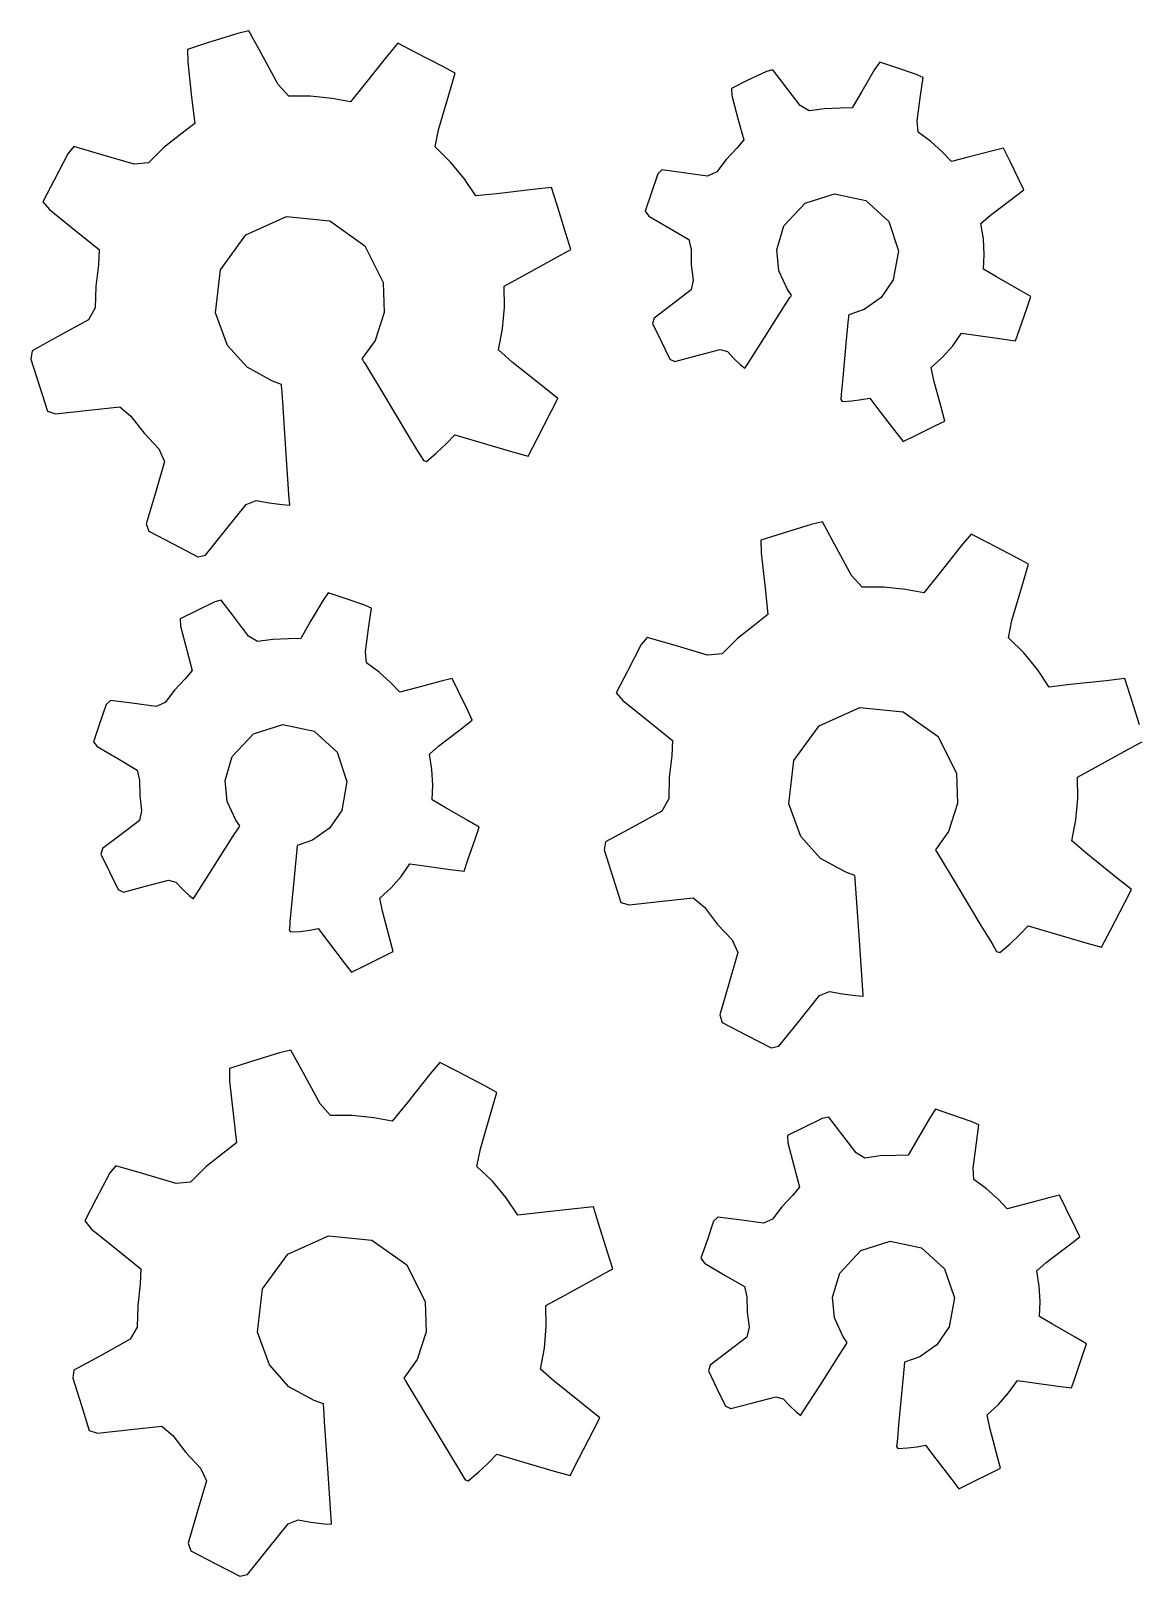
# Model space of a CAD drawing. Header units: metres. Extents: x 1466 to 1806, y 1326 to 1675.
# Drawn here: x 1638.5 to 1722, y 1326.3 to 1443.4 of the extents above; entities that cross this region are included whole.
import ezdxf

# ---------------------------------------------------------------- set-up
doc = ezdxf.new("R2010")
doc.units = ezdxf.units.M

msp = doc.modelspace()

# ---------------------------------------------------------------- linework, layer by layer
at = {"layer": 'COMPONENT0'}
for p, q in [((1654.18, 1443.21), (1651.98, 1442.52)), ((1655.03, 1443.41), (1654.18, 1443.21)), ((1655.95, 1441.72), (1655.03, 1443.41)), ((1651.98, 1442.52), (1650.37, 1442.01)), ((1650.37, 1442.01), (1650.4, 1441.06)), ((1657.25, 1439.35), (1655.95, 1441.72)), ((1666.32, 1442.48), (1665.57, 1441.58)), ((1667.66, 1441.78), (1666.32, 1442.48)), ((1669.73, 1440.7), (1667.66, 1441.78)), ((1650.4, 1441.06), (1650.69, 1438.39)), ((1665.57, 1441.58), (1663.86, 1439.45)), ((1670.66, 1440.2), (1669.73, 1440.7)), ((1702.84, 1441.05), (1702.45, 1440.49)), ((1703.99, 1440.66), (1702.84, 1441.05)), ((1705.55, 1440.12), (1703.99, 1440.66)), ((1658.05, 1438.45), (1657.25, 1439.35)), ((1663.86, 1439.45), (1662.72, 1438.03)), ((1670.18, 1438.56), (1670.66, 1440.2)), ((1692.8, 1439.64), (1691.61, 1439.05)), ((1694.25, 1440.34), (1692.8, 1439.64)), ((1694.75, 1440.46), (1694.25, 1440.34)), ((1695.66, 1439.26), (1694.75, 1440.46)), ((1702.45, 1440.49), (1701.49, 1438.82)), ((1706.12, 1439.87), (1705.55, 1440.12)), ((1705.93, 1438.51), (1706.12, 1439.87)), ((1650.69, 1438.39), (1650.92, 1436.38)), ((1659.71, 1438.45), (1658.05, 1438.45)), ((1661.34, 1438.28), (1659.71, 1438.45)), ((1662.72, 1438.03), (1661.34, 1438.28)), ((1669.41, 1435.92), (1670.18, 1438.56)), ((1691.61, 1439.05), (1691.64, 1438.5)), ((1691.64, 1438.5), (1692.12, 1436.68)), ((1696.81, 1437.75), (1695.66, 1439.26)), ((1701.49, 1438.82), (1700.76, 1437.57)), ((1705.67, 1436.59), (1705.93, 1438.51)), ((1697.49, 1437.34), (1696.81, 1437.75)), ((1698.65, 1437.51), (1697.49, 1437.34)), ((1699.83, 1437.55), (1698.65, 1437.51)), ((1700.76, 1437.57), (1699.83, 1437.55)), ((1650.92, 1436.38), (1649.88, 1435.59)), ((1669.14, 1434.61), (1669.41, 1435.92)), ((1692.12, 1436.68), (1692.53, 1435.15)), ((1705.75, 1435.73), (1705.67, 1436.59)), ((1641.76, 1434.65), (1641.3, 1434.1)), ((1643.8, 1434.05), (1641.76, 1434.65)), ((1649.88, 1435.59), (1648.59, 1434.56)), ((1692.53, 1435.15), (1692, 1434.51)), ((1706.71, 1435.03), (1705.75, 1435.73)), ((1707.58, 1434.23), (1706.71, 1435.03)), ((1641.3, 1434.1), (1640.26, 1432.1)), ((1646.34, 1433.31), (1643.8, 1434.05)), ((1648.59, 1434.56), (1647.43, 1433.41)), ((1670.3, 1433.47), (1669.14, 1434.61)), ((1671.35, 1432.21), (1670.3, 1433.47)), ((1691.2, 1433.66), (1690.49, 1432.72)), ((1692, 1434.51), (1691.2, 1433.66)), ((1708.27, 1433.5), (1707.58, 1434.23)), ((1709.53, 1433.83), (1708.27, 1433.5)), ((1711.42, 1434.33), (1709.53, 1433.83)), ((1712.23, 1434.53), (1711.42, 1434.33)), ((1712.71, 1433.56), (1712.23, 1434.53)), ((1713.44, 1432.05), (1712.71, 1433.56)), ((1647.43, 1433.41), (1646.34, 1433.31)), ((1686.02, 1432.57), (1685.51, 1431.09)), ((1686.33, 1432.88), (1686.02, 1432.57)), ((1687.96, 1432.66), (1686.33, 1432.88)), ((1689.79, 1432.41), (1687.96, 1432.66)), ((1690.49, 1432.72), (1689.79, 1432.41)), ((1640.26, 1432.1), (1639.41, 1430.46)), ((1672.23, 1430.9), (1671.35, 1432.21)), ((1676.56, 1431.38), (1673.82, 1431.07)), ((1677.96, 1431.53), (1676.56, 1431.38)), ((1678.36, 1430.28), (1677.96, 1431.53)), ((1712.79, 1430.63), (1713.76, 1431.37)), ((1713.76, 1431.37), (1713.44, 1432.05)), ((1639.41, 1430.46), (1639.91, 1429.87)), ((1673.82, 1431.07), (1672.23, 1430.9)), ((1679.06, 1428.04), (1678.36, 1430.28)), ((1685.51, 1431.09), (1685.05, 1429.75)), ((1695.57, 1428.63), (1697.18, 1430.35)), ((1697.18, 1430.35), (1699.4, 1431.06)), ((1699.4, 1431.06), (1701.78, 1430.55)), ((1701.78, 1430.55), (1703.53, 1428.96)), ((1711.23, 1429.44), (1712.79, 1430.63)), ((1639.91, 1429.87), (1641.95, 1428.23)), ((1654.79, 1427.95), (1657.88, 1429.34)), ((1657.88, 1429.34), (1661.16, 1429.01)), ((1661.16, 1429.01), (1663.82, 1427.13)), ((1685.05, 1429.75), (1685.33, 1429.37)), ((1685.33, 1429.37), (1686.9, 1428.46)), ((1703.53, 1428.96), (1704.27, 1426.75)), ((1710.51, 1428.8), (1711.23, 1429.44)), ((1710.7, 1427.64), (1710.51, 1428.8)), ((1641.95, 1428.23), (1643.68, 1426.85)), ((1652.88, 1425.31), (1654.79, 1427.95)), ((1679.44, 1426.83), (1679.06, 1428.04)), ((1686.9, 1428.46), (1688.37, 1427.61)), ((1695.04, 1426.81), (1695.57, 1428.63)), ((1710.76, 1426.47), (1710.7, 1427.64)), ((1643.68, 1426.85), (1643.62, 1425.68)), ((1663.82, 1427.13), (1665.2, 1424.33)), ((1678.14, 1426.12), (1679.44, 1426.83)), ((1688.37, 1427.61), (1688.54, 1426.83)), ((1688.54, 1426.83), (1688.56, 1425.67)), ((1695.19, 1425.23), (1695.04, 1426.81)), ((1704.27, 1426.75), (1703.87, 1424.55)), ((1710.71, 1425.34), (1710.76, 1426.47)), ((1643.62, 1425.68), (1643.42, 1424.07)), ((1652.51, 1422.04), (1652.88, 1425.31)), ((1675.72, 1424.8), (1678.14, 1426.12)), ((1688.56, 1425.67), (1688.71, 1424.52)), ((1711.7, 1424.77), (1710.71, 1425.34)), ((1665.2, 1424.33), (1665.28, 1422.06)), ((1674.37, 1424.06), (1675.72, 1424.8)), ((1688.71, 1424.52), (1688.55, 1423.78)), ((1695.85, 1423.81), (1695.19, 1425.23)), ((1703.87, 1424.55), (1702.95, 1423.2)), ((1713.41, 1423.78), (1711.7, 1424.77)), ((1643.42, 1424.07), (1643.39, 1422.42)), ((1674.4, 1422.45), (1674.37, 1424.06)), ((1688.55, 1423.78), (1687.14, 1422.7)), ((1695.63, 1422.56), (1696.03, 1423.19)), ((1696.15, 1423.38), (1695.85, 1423.81)), ((1696.03, 1423.19), (1696.09, 1423.28)), ((1696.09, 1423.28), (1696.15, 1423.38)), ((1702.95, 1423.2), (1701.66, 1422.28)), ((1714.29, 1423.27), (1713.41, 1423.78)), ((1713.98, 1422.38), (1714.29, 1423.27)), ((1643.39, 1422.42), (1642.87, 1421.5)), ((1653.41, 1419.56), (1652.51, 1422.04)), ((1665.28, 1422.06), (1664.6, 1419.95)), ((1674.26, 1420.83), (1674.4, 1422.45)), ((1687.14, 1422.7), (1685.74, 1421.64)), ((1694.11, 1420.17), (1695.63, 1422.56)), ((1700.48, 1421.8), (1700.47, 1421.69)), ((1700.49, 1421.89), (1700.48, 1421.8)), ((1701.66, 1422.28), (1700.49, 1421.89)), ((1713.44, 1420.78), (1713.98, 1422.38)), ((1642.87, 1421.5), (1640.61, 1420.26)), ((1673.95, 1419.24), (1674.26, 1420.83)), ((1685.74, 1421.64), (1685.61, 1421.23)), ((1685.61, 1421.23), (1686.27, 1419.89)), ((1700.46, 1421.57), (1700.28, 1419.72)), ((1700.47, 1421.69), (1700.46, 1421.57)), ((1713.14, 1419.93), (1713.44, 1420.78)), ((1640.61, 1420.26), (1638.6, 1419.16)), ((1654.89, 1417.91), (1653.41, 1419.56)), ((1664.6, 1419.95), (1663.6, 1418.55)), ((1686.27, 1419.89), (1686.93, 1418.54)), ((1692.79, 1418.11), (1694.11, 1420.17)), ((1700.28, 1419.72), (1700.04, 1417.12)), ((1707.6, 1418.67), (1708.37, 1419.55)), ((1708.37, 1419.55), (1709.04, 1420.49)), ((1709.04, 1420.49), (1710.13, 1420.34)), ((1710.13, 1420.34), (1712.09, 1420.07)), ((1712.09, 1420.07), (1713.14, 1419.93)), ((1638.6, 1419.16), (1638.51, 1418.54)), ((1638.51, 1418.54), (1639.16, 1416.47)), ((1663.6, 1418.55), (1663.67, 1418.44)), ((1663.67, 1418.44), (1663.75, 1418.3)), ((1663.75, 1418.3), (1663.83, 1418.17)), ((1674.99, 1418.31), (1673.95, 1419.24)), ((1677.15, 1416.58), (1674.99, 1418.31)), ((1686.93, 1418.54), (1687.32, 1418.36)), ((1687.32, 1418.36), (1689, 1418.8)), ((1689, 1418.8), (1690.74, 1419.27)), ((1690.74, 1419.27), (1691.3, 1419.12)), ((1691.3, 1419.12), (1691.78, 1418.59)), ((1691.78, 1418.59), (1692.3, 1418.1)), ((1706.75, 1417.89), (1707.6, 1418.67)), ((1656.81, 1416.86), (1654.89, 1417.91)), ((1663.83, 1418.17), (1665.17, 1415.95)), ((1692.3, 1418.1), (1692.62, 1417.84)), ((1692.62, 1417.84), (1692.64, 1417.87)), ((1692.64, 1417.87), (1692.79, 1418.11)), ((1700.04, 1417.12), (1699.95, 1416.11)), ((1706.95, 1416.91), (1706.75, 1417.89)), ((1639.16, 1416.47), (1639.76, 1414.58)), ((1657.5, 1416.62), (1656.81, 1416.86)), ((1657.51, 1416.46), (1657.5, 1416.62)), ((1657.52, 1416.32), (1657.51, 1416.46)), ((1657.59, 1415.26), (1657.52, 1416.32)), ((1665.17, 1415.95), (1667.05, 1412.83)), ((1678.45, 1415.54), (1677.15, 1416.58)), ((1699.95, 1416.11), (1699.92, 1415.85)), ((1707.46, 1415), (1706.95, 1416.91)), ((1642.9, 1414.66), (1645.26, 1414.92)), ((1645.26, 1414.92), (1646.09, 1414.2)), ((1657.86, 1411.33), (1657.59, 1415.26)), ((1677.95, 1414.56), (1678.45, 1415.54)), ((1699.92, 1415.85), (1699.89, 1415.48)), ((1699.89, 1415.48), (1699.99, 1415.33)), ((1699.99, 1415.33), (1700.72, 1415.38)), ((1700.72, 1415.38), (1701.45, 1415.47)), ((1701.45, 1415.47), (1702.09, 1415.58)), ((1702.09, 1415.58), (1702.86, 1414.56)), ((1707.77, 1413.84), (1707.46, 1415)), ((1639.76, 1414.58), (1640.38, 1414.39)), ((1640.38, 1414.39), (1642.9, 1414.66)), ((1646.09, 1414.2), (1647.09, 1412.91)), ((1676.87, 1412.48), (1677.95, 1414.56)), ((1702.86, 1414.56), (1704.06, 1412.99)), ((1707.06, 1413.49), (1707.77, 1413.84)), ((1647.09, 1412.91), (1648.2, 1411.73)), ((1667.05, 1412.83), (1667.79, 1411.6)), ((1670, 1412.14), (1670.63, 1412.79)), ((1670.63, 1412.79), (1672.35, 1412.29)), ((1676.19, 1411.18), (1676.87, 1412.48)), ((1704.06, 1412.99), (1704.61, 1412.29)), ((1704.61, 1412.29), (1705.55, 1412.75)), ((1705.55, 1412.75), (1707.06, 1413.49)), ((1648.2, 1411.73), (1648.64, 1410.77)), ((1658.09, 1407.92), (1657.86, 1411.33)), ((1667.79, 1411.6), (1667.98, 1411.3)), ((1667.98, 1411.3), (1668.25, 1410.85)), ((1668.48, 1410.76), (1669.26, 1411.43)), ((1669.26, 1411.43), (1670, 1412.14)), ((1672.35, 1412.29), (1675, 1411.51)), ((1675, 1411.51), (1676.19, 1411.18)), ((1648.64, 1410.77), (1647.94, 1408.4)), ((1668.25, 1410.85), (1668.48, 1410.76)), ((1647.94, 1408.4), (1647.25, 1406.05)), ((1654.83, 1407.52), (1655.58, 1407.81)), ((1655.58, 1407.81), (1656.56, 1407.63)), ((1658.12, 1407.55), (1658.09, 1407.92)), ((1653.26, 1405.56), (1654.83, 1407.52)), ((1656.56, 1407.63), (1657.55, 1407.51)), ((1657.55, 1407.51), (1658.13, 1407.47)), ((1658.12, 1407.52), (1658.12, 1407.55)), ((1658.13, 1407.47), (1658.12, 1407.52)), ((1647.25, 1406.05), (1647.45, 1405.48)), ((1647.45, 1405.48), (1649.29, 1404.52)), ((1651.75, 1403.67), (1653.26, 1405.56)), ((1697.64, 1406), (1695.44, 1405.31)), ((1698.49, 1406.19), (1697.64, 1406)), ((1699.41, 1404.51), (1698.49, 1406.19)), ((1649.29, 1404.52), (1651.16, 1403.55)), ((1695.44, 1405.31), (1693.83, 1404.8)), ((1693.83, 1404.8), (1693.85, 1403.84)), ((1700.71, 1402.14), (1699.41, 1404.51)), ((1709.02, 1404.37), (1707.32, 1402.24)), ((1709.77, 1405.26), (1709.02, 1404.37)), ((1711.11, 1404.57), (1709.77, 1405.26)), ((1713.19, 1403.49), (1711.11, 1404.57)), ((1651.16, 1403.55), (1651.75, 1403.67)), ((1693.85, 1403.84), (1694.15, 1401.18)), ((1714.11, 1402.98), (1713.19, 1403.49)), ((1701.5, 1401.24), (1700.71, 1402.14)), ((1707.32, 1402.24), (1706.18, 1400.82)), ((1713.63, 1401.34), (1714.11, 1402.98)), ((1661.04, 1400.83), (1660.65, 1400.27)), ((1662.18, 1400.44), (1661.04, 1400.83)), ((1694.15, 1401.18), (1694.37, 1399.17)), ((1703.16, 1401.24), (1701.5, 1401.24)), ((1704.79, 1401.07), (1703.16, 1401.24)), ((1706.18, 1400.82), (1704.79, 1401.07)), ((1712.86, 1398.71), (1713.63, 1401.34)), ((1652.44, 1400.13), (1651, 1399.42)), ((1652.94, 1400.25), (1652.44, 1400.13)), ((1653.86, 1399.04), (1652.94, 1400.25)), ((1660.65, 1400.27), (1659.68, 1398.61)), ((1663.75, 1399.91), (1662.18, 1400.44)), ((1664.32, 1399.66), (1663.75, 1399.91)), ((1664.13, 1398.29), (1664.32, 1399.66)), ((1651, 1399.42), (1649.81, 1398.84)), ((1649.81, 1398.84), (1649.84, 1398.28)), ((1655.01, 1397.53), (1653.86, 1399.04)), ((1659.68, 1398.61), (1658.96, 1397.36)), ((1693.34, 1398.37), (1692.05, 1397.35)), ((1694.37, 1399.17), (1693.34, 1398.37)), ((1712.6, 1397.4), (1712.86, 1398.71)), ((1649.84, 1398.28), (1650.32, 1396.47)), ((1655.69, 1397.13), (1655.01, 1397.53)), ((1656.84, 1397.29), (1655.69, 1397.13)), ((1658.02, 1397.34), (1656.84, 1397.29)), ((1658.96, 1397.36), (1658.02, 1397.34)), ((1663.87, 1396.37), (1664.13, 1398.29)), ((1685.22, 1397.43), (1684.76, 1396.89)), ((1687.25, 1396.84), (1685.22, 1397.43)), ((1692.05, 1397.35), (1690.89, 1396.2)), ((1713.76, 1396.26), (1712.6, 1397.4)), ((1650.32, 1396.47), (1650.73, 1394.94)), ((1663.95, 1395.52), (1663.87, 1396.37)), ((1684.76, 1396.89), (1683.72, 1394.89)), ((1689.79, 1396.1), (1687.25, 1396.84)), ((1690.89, 1396.2), (1689.79, 1396.1)), ((1714.8, 1395), (1713.76, 1396.26)), ((1650.73, 1394.94), (1650.2, 1394.29)), ((1664.91, 1394.81), (1663.95, 1395.52)), ((1683.72, 1394.89), (1682.87, 1393.25)), ((1715.68, 1393.68), (1714.8, 1395)), ((1650.2, 1394.29), (1649.4, 1393.44)), ((1665.77, 1394.02), (1664.91, 1394.81)), ((1666.47, 1393.28), (1665.77, 1394.02)), ((1669.61, 1394.12), (1667.73, 1393.62)), ((1670.43, 1394.32), (1669.61, 1394.12)), ((1670.91, 1393.35), (1670.43, 1394.32)), ((1717.27, 1393.86), (1715.68, 1393.68)), ((1720.01, 1394.16), (1717.27, 1393.86)), ((1721.42, 1394.32), (1720.01, 1394.16)), ((1721.81, 1393.07), (1721.42, 1394.32)), ((1644.53, 1392.67), (1644.21, 1392.35)), ((1646.16, 1392.45), (1644.53, 1392.67)), ((1648.68, 1392.51), (1647.99, 1392.2)), ((1649.4, 1393.44), (1648.68, 1392.51)), ((1667.73, 1393.62), (1666.47, 1393.28)), ((1671.64, 1391.84), (1670.91, 1393.35)), ((1682.87, 1393.25), (1683.37, 1392.65)), ((1683.37, 1392.65), (1685.41, 1391.02)), ((1722.52, 1390.82), (1721.81, 1393.07)), ((1644.21, 1392.35), (1643.71, 1390.88)), ((1647.99, 1392.2), (1646.16, 1392.45)), ((1671.96, 1391.16), (1671.64, 1391.84)), ((1698.25, 1390.73), (1701.34, 1392.13)), ((1701.34, 1392.13), (1704.62, 1391.79)), ((1704.62, 1391.79), (1707.28, 1389.92)), ((1643.71, 1390.88), (1643.25, 1389.53)), ((1653.77, 1388.41), (1655.38, 1390.14)), ((1655.38, 1390.14), (1657.6, 1390.84)), ((1657.6, 1390.84), (1659.98, 1390.33)), ((1659.98, 1390.33), (1661.73, 1388.74)), ((1669.42, 1389.22), (1670.99, 1390.41)), ((1670.99, 1390.41), (1671.96, 1391.16)), ((1685.41, 1391.02), (1687.13, 1389.63)), ((1696.34, 1388.1), (1698.25, 1390.73)), ((1643.25, 1389.53), (1643.53, 1389.16)), ((1643.53, 1389.16), (1645.1, 1388.25)), ((1668.71, 1388.58), (1669.42, 1389.22)), ((1687.13, 1389.63), (1687.08, 1388.47)), ((1707.28, 1389.92), (1708.66, 1387.12)), ((1721.6, 1388.91), (1722.9, 1389.62)), ((1645.1, 1388.25), (1646.57, 1387.39)), ((1653.24, 1386.59), (1653.77, 1388.41)), ((1661.73, 1388.74), (1662.46, 1386.53)), ((1668.9, 1387.43), (1668.71, 1388.58)), ((1687.08, 1388.47), (1686.88, 1386.85)), ((1695.96, 1384.83), (1696.34, 1388.1)), ((1719.18, 1387.58), (1721.6, 1388.91)), ((1646.57, 1387.39), (1646.74, 1386.62)), ((1646.74, 1386.62), (1646.76, 1385.45)), ((1668.96, 1386.26), (1668.9, 1387.43)), ((1686.88, 1386.85), (1686.85, 1385.21)), ((1708.66, 1387.12), (1708.74, 1384.84)), ((1717.83, 1386.84), (1719.18, 1387.58)), ((1717.85, 1385.24), (1717.83, 1386.84)), ((1646.76, 1385.45), (1646.9, 1384.3)), ((1653.39, 1385.01), (1653.24, 1386.59)), ((1662.46, 1386.53), (1662.07, 1384.33)), ((1668.91, 1385.13), (1668.96, 1386.26)), ((1646.9, 1384.3), (1646.75, 1383.56)), ((1654.05, 1383.59), (1653.39, 1385.01)), ((1662.07, 1384.33), (1661.15, 1382.99)), ((1669.9, 1384.55), (1668.91, 1385.13)), ((1671.61, 1383.56), (1669.9, 1384.55)), ((1686.32, 1384.28), (1684.07, 1383.04)), ((1686.85, 1385.21), (1686.32, 1384.28)), ((1696.87, 1382.34), (1695.96, 1384.83)), ((1708.74, 1384.84), (1708.05, 1382.74)), ((1717.71, 1383.61), (1717.85, 1385.24)), ((1646.75, 1383.56), (1645.34, 1382.49)), ((1654.35, 1383.16), (1654.05, 1383.59)), ((1654.28, 1383.06), (1654.35, 1383.16)), ((1672.48, 1383.05), (1671.61, 1383.56)), ((1717.41, 1382.03), (1717.71, 1383.61)), ((1645.34, 1382.49), (1643.94, 1381.43)), ((1652.3, 1379.96), (1653.82, 1382.34)), ((1653.82, 1382.34), (1654.23, 1382.98)), ((1654.23, 1382.98), (1654.28, 1383.06)), ((1659.86, 1382.06), (1658.68, 1381.68)), ((1661.15, 1382.99), (1659.86, 1382.06)), ((1671.63, 1380.57), (1672.18, 1382.16)), ((1672.18, 1382.16), (1672.48, 1383.05)), ((1682.05, 1381.94), (1681.96, 1381.33)), ((1684.07, 1383.04), (1682.05, 1381.94)), ((1698.34, 1380.69), (1696.87, 1382.34)), ((1708.05, 1382.74), (1707.06, 1381.33)), ((1718.45, 1381.1), (1717.41, 1382.03)), ((1643.94, 1381.43), (1643.81, 1381.01)), ((1643.81, 1381.01), (1644.47, 1379.68)), ((1658.65, 1381.36), (1658.48, 1379.51)), ((1658.66, 1381.47), (1658.65, 1381.36)), ((1658.68, 1381.59), (1658.66, 1381.47)), ((1658.68, 1381.68), (1658.68, 1381.59)), ((1681.96, 1381.33), (1682.62, 1379.26)), ((1707.06, 1381.33), (1707.12, 1381.23)), ((1707.12, 1381.23), (1707.21, 1381.09)), ((1707.21, 1381.09), (1707.29, 1380.95)), ((1707.29, 1380.95), (1708.63, 1378.73)), ((1720.61, 1379.37), (1718.45, 1381.1)), ((1644.47, 1379.68), (1645.13, 1378.33)), ((1650.99, 1377.89), (1652.3, 1379.96)), ((1666.57, 1379.33), (1667.23, 1380.27)), ((1667.23, 1380.27), (1668.33, 1380.12)), ((1668.33, 1380.12), (1670.29, 1379.86)), ((1670.29, 1379.86), (1671.34, 1379.72)), ((1671.34, 1379.72), (1671.63, 1380.57)), ((1700.26, 1379.64), (1698.34, 1380.69)), ((1700.96, 1379.4), (1700.26, 1379.64)), ((1645.52, 1378.14), (1647.19, 1378.59)), ((1647.19, 1378.59), (1648.93, 1379.05)), ((1648.93, 1379.05), (1649.49, 1378.9)), ((1649.49, 1378.9), (1649.98, 1378.38)), ((1658.48, 1379.51), (1658.24, 1376.91)), ((1664.95, 1377.67), (1665.8, 1378.46)), ((1665.8, 1378.46), (1666.57, 1379.33)), ((1682.62, 1379.26), (1683.21, 1377.36)), ((1700.97, 1379.24), (1700.96, 1379.4)), ((1700.98, 1379.1), (1700.97, 1379.24)), ((1701.05, 1378.05), (1700.98, 1379.1)), ((1708.63, 1378.73), (1710.51, 1375.61)), ((1721.91, 1378.33), (1720.61, 1379.37)), ((1645.13, 1378.33), (1645.52, 1378.14)), ((1649.98, 1378.38), (1650.5, 1377.89)), ((1650.5, 1377.89), (1650.82, 1377.62)), ((1650.82, 1377.62), (1650.83, 1377.65)), ((1650.83, 1377.65), (1650.99, 1377.89)), ((1665.15, 1376.7), (1664.95, 1377.67)), ((1683.21, 1377.36), (1683.84, 1377.17)), ((1683.84, 1377.17), (1686.36, 1377.45)), ((1686.36, 1377.45), (1688.71, 1377.71)), ((1688.71, 1377.71), (1689.55, 1376.99)), ((1701.32, 1374.12), (1701.05, 1378.05)), ((1720.32, 1375.26), (1721.41, 1377.34)), ((1721.41, 1377.34), (1721.91, 1378.33)), ((1658.24, 1376.91), (1658.14, 1375.89)), ((1665.66, 1374.78), (1665.15, 1376.7)), ((1689.55, 1376.99), (1690.54, 1375.69)), ((1658.12, 1375.64), (1658.09, 1375.26)), ((1658.09, 1375.26), (1658.18, 1375.12)), ((1658.14, 1375.89), (1658.12, 1375.64)), ((1658.18, 1375.12), (1658.92, 1375.16)), ((1658.92, 1375.16), (1659.65, 1375.26)), ((1659.65, 1375.26), (1660.29, 1375.37)), ((1660.29, 1375.37), (1661.06, 1374.35)), ((1690.54, 1375.69), (1691.65, 1374.52)), ((1710.51, 1375.61), (1711.25, 1374.39)), ((1712.72, 1374.21), (1713.46, 1374.92)), ((1713.46, 1374.92), (1714.09, 1375.57)), ((1714.09, 1375.57), (1715.8, 1375.07)), ((1715.8, 1375.07), (1718.45, 1374.3)), ((1719.65, 1373.96), (1720.32, 1375.26)), ((1661.06, 1374.35), (1662.26, 1372.77)), ((1665.97, 1373.63), (1665.66, 1374.78)), ((1691.65, 1374.52), (1692.09, 1373.56)), ((1701.55, 1370.71), (1701.32, 1374.12)), ((1711.25, 1374.39), (1711.43, 1374.08)), ((1711.43, 1374.08), (1711.7, 1373.64)), ((1711.93, 1373.55), (1712.72, 1374.21)), ((1718.45, 1374.3), (1719.65, 1373.96)), ((1662.26, 1372.77), (1662.81, 1372.07)), ((1663.75, 1372.53), (1665.26, 1373.27)), ((1665.26, 1373.27), (1665.97, 1373.63)), ((1692.09, 1373.56), (1691.4, 1371.18)), ((1711.7, 1373.64), (1711.93, 1373.55)), ((1662.81, 1372.07), (1663.75, 1372.53)), ((1691.4, 1371.18), (1690.71, 1368.84)), ((1696.71, 1368.34), (1698.28, 1370.3)), ((1698.28, 1370.3), (1699.04, 1370.6)), ((1699.04, 1370.6), (1700.01, 1370.42)), ((1700.01, 1370.42), (1701.01, 1370.3)), ((1701.01, 1370.3), (1701.58, 1370.26)), ((1701.58, 1370.33), (1701.55, 1370.71)), ((1701.58, 1370.31), (1701.58, 1370.33)), ((1701.58, 1370.26), (1701.58, 1370.31)), ((1690.71, 1368.84), (1690.91, 1368.26)), ((1690.91, 1368.26), (1692.75, 1367.3)), ((1695.2, 1366.45), (1696.71, 1368.34)), ((1692.75, 1367.3), (1694.61, 1366.34)), ((1657.36, 1365.96), (1655.16, 1365.27)), ((1658.2, 1366.15), (1657.36, 1365.96)), ((1659.13, 1364.47), (1658.2, 1366.15)), ((1694.61, 1366.34), (1695.2, 1366.45)), ((1655.16, 1365.27), (1653.55, 1364.76)), ((1653.55, 1364.76), (1653.57, 1363.8)), ((1660.43, 1362.1), (1659.13, 1364.47)), ((1669.49, 1365.22), (1668.74, 1364.33)), ((1670.83, 1364.53), (1669.49, 1365.22)), ((1672.91, 1363.45), (1670.83, 1364.53)), ((1653.57, 1363.8), (1653.87, 1361.14)), ((1668.74, 1364.33), (1667.04, 1362.2)), ((1673.83, 1362.94), (1672.91, 1363.45)), ((1661.22, 1361.2), (1660.43, 1362.1)), ((1667.04, 1362.2), (1665.9, 1360.78)), ((1673.35, 1361.3), (1673.83, 1362.94)), ((1653.87, 1361.14), (1654.09, 1359.13)), ((1662.88, 1361.2), (1661.22, 1361.2)), ((1664.51, 1361.03), (1662.88, 1361.2)), ((1665.9, 1360.78), (1664.51, 1361.03)), ((1672.58, 1358.67), (1673.35, 1361.3)), ((1698.48, 1360.97), (1697.03, 1360.26)), ((1698.98, 1361.09), (1698.48, 1360.97)), ((1699.9, 1359.89), (1698.98, 1361.09)), ((1706.68, 1361.11), (1705.72, 1359.45)), ((1707.07, 1361.68), (1706.68, 1361.11)), ((1708.22, 1361.28), (1707.07, 1361.68)), ((1709.78, 1360.75), (1708.22, 1361.28)), ((1697.03, 1360.26), (1695.84, 1359.68)), ((1695.84, 1359.68), (1695.88, 1359.12)), ((1701.05, 1358.38), (1699.9, 1359.89)), ((1710.35, 1360.5), (1709.78, 1360.75)), ((1710.17, 1359.14), (1710.35, 1360.5)), ((1654.09, 1359.13), (1653.06, 1358.33)), ((1672.31, 1357.35), (1672.58, 1358.67)), ((1695.88, 1359.12), (1696.36, 1357.31)), ((1705.72, 1359.45), (1704.99, 1358.2)), ((1709.91, 1357.22), (1710.17, 1359.14)), ((1644.94, 1357.39), (1644.48, 1356.85)), ((1646.97, 1356.8), (1644.94, 1357.39)), ((1653.06, 1358.33), (1651.77, 1357.31)), ((1673.48, 1356.22), (1672.31, 1357.35)), ((1701.72, 1357.97), (1701.05, 1358.38)), ((1702.88, 1358.14), (1701.72, 1357.97)), ((1704.06, 1358.18), (1702.88, 1358.14)), ((1704.99, 1358.2), (1704.06, 1358.18)), ((1644.48, 1356.85), (1643.44, 1354.85)), ((1649.51, 1356.06), (1646.97, 1356.8)), ((1651.77, 1357.31), (1650.61, 1356.16)), ((1674.52, 1354.96), (1673.48, 1356.22)), ((1696.36, 1357.31), (1696.76, 1355.78)), ((1709.98, 1356.36), (1709.91, 1357.22)), ((1710.94, 1355.65), (1709.98, 1356.36)), ((1650.61, 1356.16), (1649.51, 1356.06)), ((1696.24, 1355.13), (1695.43, 1354.29)), ((1696.76, 1355.78), (1696.24, 1355.13)), ((1711.81, 1354.86), (1710.94, 1355.65)), ((1716.46, 1355.16), (1715.65, 1354.96)), ((1716.94, 1354.19), (1716.46, 1355.16)), ((1643.44, 1354.85), (1642.59, 1353.21)), ((1675.4, 1353.64), (1674.52, 1354.96)), ((1679.73, 1354.12), (1676.99, 1353.82)), ((1681.14, 1354.28), (1679.73, 1354.12)), ((1681.53, 1353.02), (1681.14, 1354.28)), ((1695.43, 1354.29), (1694.72, 1353.35)), ((1712.5, 1354.13), (1711.81, 1354.86)), ((1713.76, 1354.46), (1712.5, 1354.13)), ((1715.65, 1354.96), (1713.76, 1354.46)), ((1717.68, 1352.68), (1716.94, 1354.19)), ((1642.59, 1353.21), (1643.08, 1352.61)), ((1676.99, 1353.82), (1675.4, 1353.64)), ((1682.24, 1350.78), (1681.53, 1353.02)), ((1690.25, 1353.19), (1689.75, 1351.72)), ((1690.56, 1353.51), (1690.25, 1353.19)), ((1692.19, 1353.29), (1690.56, 1353.51)), ((1694.02, 1353.04), (1692.19, 1353.29)), ((1694.72, 1353.35), (1694.02, 1353.04)), ((1718, 1352), (1717.68, 1352.68)), ((1643.08, 1352.61), (1645.13, 1350.97)), ((1657.97, 1350.69), (1661.06, 1352.08)), ((1661.06, 1352.08), (1664.34, 1351.75)), ((1664.34, 1351.75), (1667, 1349.88)), ((1689.75, 1351.72), (1689.28, 1350.38)), ((1701.42, 1350.98), (1703.64, 1351.69)), ((1703.64, 1351.69), (1706.01, 1351.17)), ((1717.02, 1351.26), (1718, 1352)), ((1645.13, 1350.97), (1646.85, 1349.59)), ((1656.06, 1348.06), (1657.97, 1350.69)), ((1682.62, 1349.58), (1682.24, 1350.78)), ((1689.28, 1350.38), (1689.56, 1350)), ((1699.81, 1349.25), (1701.42, 1350.98)), ((1706.01, 1351.17), (1707.76, 1349.59)), ((1715.46, 1350.07), (1717.02, 1351.26)), ((1646.85, 1349.59), (1646.8, 1348.43)), ((1667, 1349.88), (1668.38, 1347.08)), ((1681.32, 1348.87), (1682.62, 1349.58)), ((1689.56, 1350), (1691.13, 1349.09)), ((1699.27, 1347.44), (1699.81, 1349.25)), ((1707.76, 1349.59), (1708.5, 1347.38)), ((1714.74, 1349.42), (1715.46, 1350.07)), ((1714.93, 1348.27), (1714.74, 1349.42)), ((1646.8, 1348.43), (1646.6, 1346.81)), ((1655.68, 1344.79), (1656.06, 1348.06)), ((1678.9, 1347.54), (1681.32, 1348.87)), ((1691.13, 1349.09), (1692.6, 1348.24)), ((1692.6, 1348.24), (1692.78, 1347.46)), ((1715, 1347.1), (1714.93, 1348.27)), ((1646.6, 1346.81), (1646.57, 1345.17)), ((1668.38, 1347.08), (1668.46, 1344.8)), ((1677.54, 1346.8), (1678.9, 1347.54)), ((1677.57, 1345.2), (1677.54, 1346.8)), ((1692.78, 1347.46), (1692.8, 1346.29)), ((1699.42, 1345.86), (1699.27, 1347.44)), ((1708.5, 1347.38), (1708.1, 1345.18)), ((1714.95, 1345.97), (1715, 1347.1)), ((1692.8, 1346.29), (1692.94, 1345.15)), ((1700.08, 1344.44), (1699.42, 1345.86)), ((1715.94, 1345.4), (1714.95, 1345.97)), ((1646.57, 1345.17), (1646.04, 1344.24)), ((1656.59, 1342.3), (1655.68, 1344.79)), ((1668.46, 1344.8), (1667.77, 1342.7)), ((1677.43, 1343.57), (1677.57, 1345.2)), ((1692.94, 1345.15), (1692.78, 1344.41)), ((1708.1, 1345.18), (1707.18, 1343.83)), ((1717.64, 1344.41), (1715.94, 1345.4)), ((1646.04, 1344.24), (1643.78, 1343)), ((1677.13, 1341.99), (1677.43, 1343.57)), ((1691.37, 1343.33), (1689.98, 1342.27)), ((1692.78, 1344.41), (1691.37, 1343.33)), ((1699.86, 1343.18), (1700.26, 1343.82)), ((1700.38, 1344), (1700.08, 1344.44)), ((1700.26, 1343.82), (1700.32, 1343.91)), ((1700.32, 1343.91), (1700.38, 1344)), ((1707.18, 1343.83), (1705.89, 1342.91)), ((1718.52, 1343.9), (1717.64, 1344.41)), ((1718.22, 1343.01), (1718.52, 1343.9)), ((1643.78, 1343), (1641.77, 1341.9)), ((1658.06, 1340.65), (1656.59, 1342.3)), ((1667.77, 1342.7), (1666.78, 1341.29)), ((1689.98, 1342.27), (1689.85, 1341.86)), ((1698.34, 1340.8), (1699.86, 1343.18)), ((1704.69, 1342.2), (1704.52, 1340.35)), ((1704.7, 1342.32), (1704.69, 1342.2)), ((1704.71, 1342.43), (1704.7, 1342.32)), ((1704.72, 1342.52), (1704.71, 1342.43)), ((1705.89, 1342.91), (1704.72, 1342.52)), ((1717.67, 1341.41), (1718.22, 1343.01)), ((1641.77, 1341.9), (1641.68, 1341.29)), ((1641.68, 1341.29), (1642.34, 1339.22)), ((1666.78, 1341.29), (1666.84, 1341.19)), ((1666.84, 1341.19), (1666.93, 1341.05)), ((1666.93, 1341.05), (1667.01, 1340.91)), ((1678.17, 1341.06), (1677.13, 1341.99)), ((1680.33, 1339.33), (1678.17, 1341.06)), ((1689.85, 1341.86), (1690.5, 1340.52)), ((1712.6, 1340.18), (1713.27, 1341.12)), ((1713.27, 1341.12), (1714.36, 1340.97)), ((1714.36, 1340.97), (1716.33, 1340.7)), ((1717.38, 1340.56), (1717.67, 1341.41)), ((1659.98, 1339.6), (1658.06, 1340.65)), ((1667.01, 1340.91), (1668.35, 1338.69)), ((1690.5, 1340.52), (1691.16, 1339.17)), ((1693.23, 1339.43), (1694.97, 1339.89)), ((1694.97, 1339.89), (1695.53, 1339.74)), ((1697.02, 1338.74), (1698.34, 1340.8)), ((1704.52, 1340.35), (1704.27, 1337.75)), ((1711.83, 1339.3), (1712.6, 1340.18)), ((1716.33, 1340.7), (1717.38, 1340.56)), ((1642.34, 1339.22), (1642.93, 1337.32)), ((1660.68, 1339.36), (1659.98, 1339.6)), ((1660.69, 1339.2), (1660.68, 1339.36)), ((1660.7, 1339.06), (1660.69, 1339.2)), ((1660.77, 1338.01), (1660.7, 1339.06)), ((1668.35, 1338.69), (1670.23, 1335.57)), ((1681.63, 1338.29), (1680.33, 1339.33)), ((1691.16, 1339.17), (1691.55, 1338.99)), ((1691.55, 1338.99), (1693.23, 1339.43)), ((1695.53, 1339.74), (1696.01, 1339.22)), ((1696.01, 1339.22), (1696.53, 1338.73)), ((1696.53, 1338.73), (1696.85, 1338.47)), ((1696.87, 1338.5), (1697.02, 1338.74)), ((1710.98, 1338.52), (1711.83, 1339.3)), ((1646.07, 1337.41), (1648.43, 1337.67)), ((1648.43, 1337.67), (1649.27, 1336.95)), ((1661.04, 1334.08), (1660.77, 1338.01)), ((1681.13, 1337.3), (1681.63, 1338.29)), ((1696.85, 1338.47), (1696.87, 1338.5)), ((1704.27, 1337.75), (1704.18, 1336.74)), ((1711.19, 1337.54), (1710.98, 1338.52)), ((1711.69, 1335.62), (1711.19, 1337.54)), ((1642.93, 1337.32), (1643.56, 1337.13)), ((1643.56, 1337.13), (1646.07, 1337.41)), ((1649.27, 1336.95), (1650.26, 1335.65)), ((1680.04, 1335.22), (1681.13, 1337.3)), ((1704.16, 1336.48), (1704.12, 1336.11)), ((1704.18, 1336.74), (1704.16, 1336.48)), ((1650.26, 1335.65), (1651.37, 1334.48)), ((1670.23, 1335.57), (1670.97, 1334.35)), ((1673.18, 1334.88), (1673.81, 1335.53)), ((1673.81, 1335.53), (1675.52, 1335.03)), ((1679.37, 1333.92), (1680.04, 1335.22)), ((1704.12, 1336.11), (1704.22, 1335.96)), ((1704.22, 1335.96), (1704.95, 1336.01)), ((1704.95, 1336.01), (1705.68, 1336.1)), ((1705.68, 1336.1), (1706.32, 1336.21)), ((1706.32, 1336.21), (1707.1, 1335.19)), ((1707.1, 1335.19), (1708.3, 1333.62)), ((1712, 1334.47), (1711.69, 1335.62)), ((1651.37, 1334.48), (1651.81, 1333.52)), ((1661.27, 1330.67), (1661.04, 1334.08)), ((1670.97, 1334.35), (1671.15, 1334.04)), ((1671.15, 1334.04), (1671.42, 1333.6)), ((1671.65, 1333.51), (1672.44, 1334.17)), ((1672.44, 1334.17), (1673.18, 1334.88)), ((1675.52, 1335.03), (1678.17, 1334.26)), ((1678.17, 1334.26), (1679.37, 1333.92)), ((1709.79, 1333.38), (1711.29, 1334.12)), ((1711.29, 1334.12), (1712, 1334.47)), ((1651.81, 1333.52), (1651.11, 1331.14)), ((1671.42, 1333.6), (1671.65, 1333.51)), ((1708.3, 1333.62), (1708.84, 1332.92)), ((1708.84, 1332.92), (1709.79, 1333.38)), ((1651.11, 1331.14), (1650.43, 1328.79)), ((1658, 1330.26), (1658.76, 1330.56)), ((1658.76, 1330.56), (1659.73, 1330.38)), ((1661.29, 1330.29), (1661.27, 1330.67)), ((1656.43, 1328.3), (1658, 1330.26)), ((1659.73, 1330.38), (1660.73, 1330.26)), ((1660.73, 1330.26), (1661.3, 1330.22)), ((1661.3, 1330.27), (1661.29, 1330.29)), ((1661.3, 1330.22), (1661.3, 1330.27)), ((1650.43, 1328.79), (1650.63, 1328.22)), ((1650.63, 1328.22), (1652.47, 1327.26)), ((1654.92, 1326.41), (1656.43, 1328.3)), ((1652.47, 1327.26), (1654.33, 1326.29)), ((1654.33, 1326.29), (1654.92, 1326.41))]:
    msp.add_line(p, q, dxfattribs=at)

doc.saveas('drawing.dxf')
